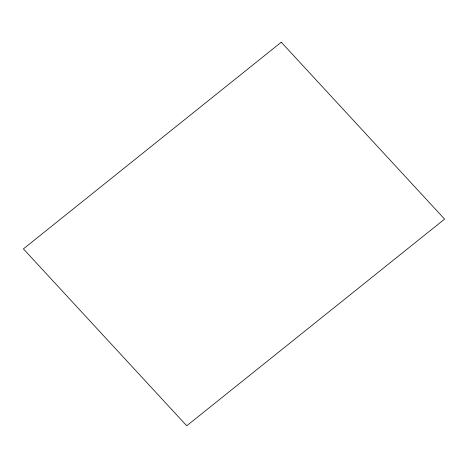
<?xml version="1.0" encoding="UTF-8"?>
<svg xmlns="http://www.w3.org/2000/svg" width="468" height="468" viewBox="0 0 468 468"><rect width="100%" height="100%" fill="white"/><g stroke="black" fill="none" stroke-linecap="round" stroke-linejoin="round"><path stroke-width="0.7" d="M281.268 42.214L23.4 248.888L186.732 425.786L444.6 219.112L281.268 42.214"/></g></svg>
